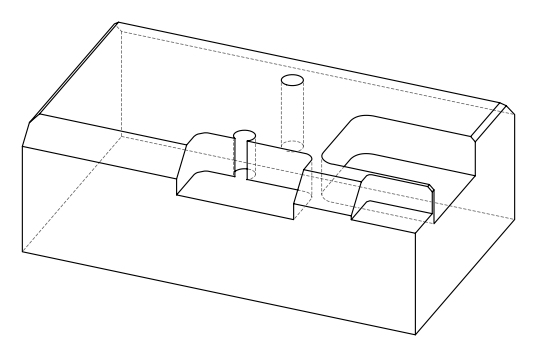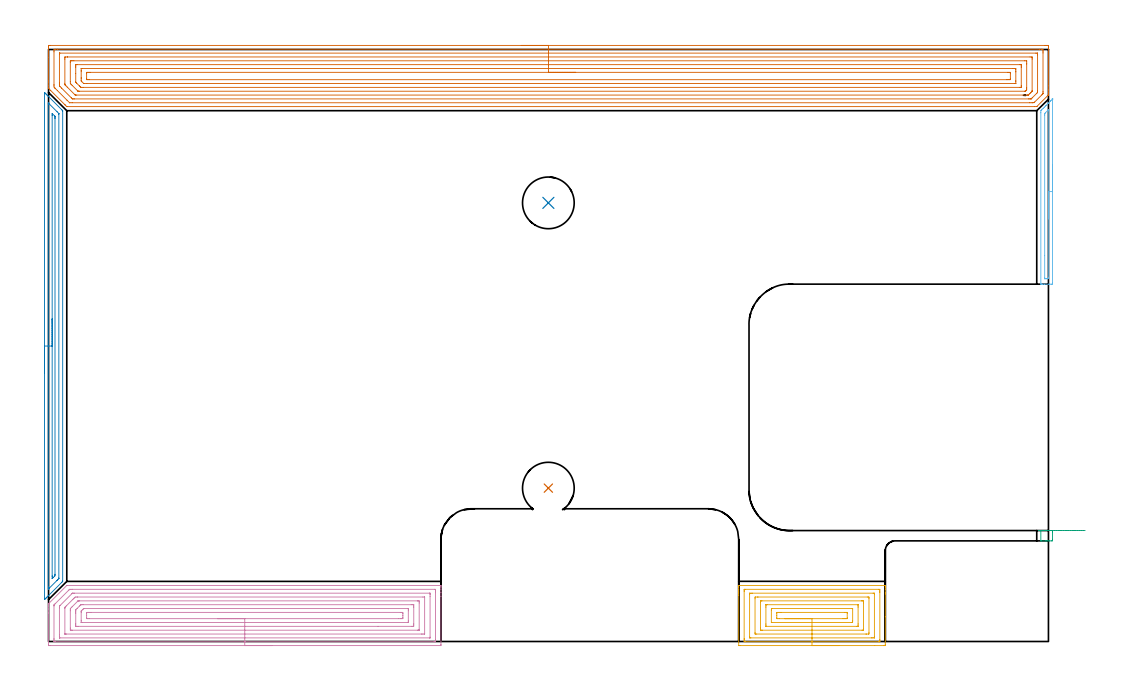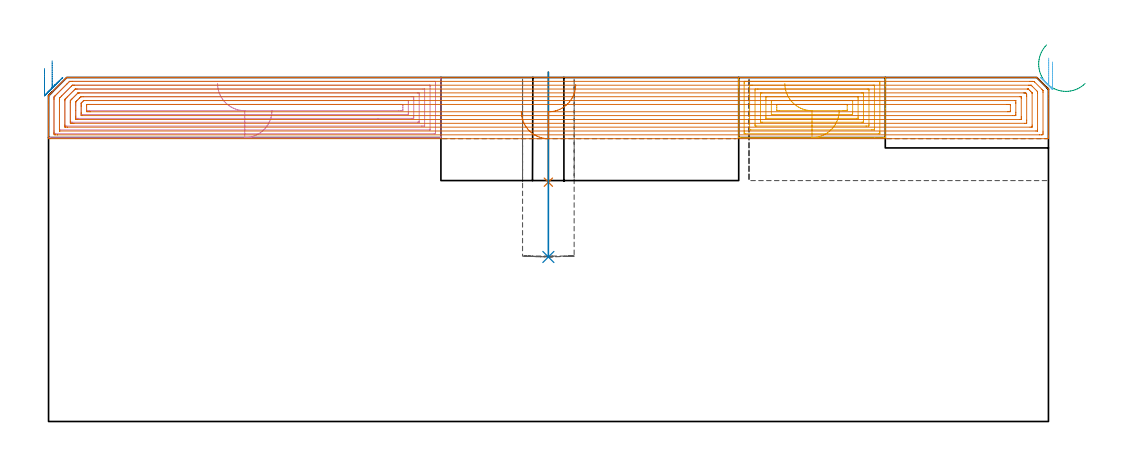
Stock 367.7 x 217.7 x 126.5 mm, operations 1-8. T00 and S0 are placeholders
(PLAN: 11 operations, 3 tool changes, 93.2 min)
(1 INDEXABLE_INSERT_DRILL_BLIND_HOLE_FROM_SOLID | STEP1POCKET | NXT0302_009 | 0.16 min | 10838 mm3)
(2 INDEXABLE_INSERT_DRILL_BLIND_HOLE_FROM_SOLID_1 | STEP1POCKET_1 | NXT0302_009 | 0.27 min | 18622 mm3)
(3 AREA_MILL | FG_CHAMFER_SURFACE | UGT0205_001 | 0.21 min | 93 mm3)
(4 AREA_MILL_1 | FG_CHAMFER_SURFACE_1 | UGT0205_001 | 9.55 min | 37211 mm3)
(5 AREA_MILL_2 | FG_CHAMFER_SURFACE_2 | UGT0205_001 | 3.84 min | 17110 mm3)
(6 AREA_MILL_3 | FG_CHAMFER_SURFACE_3 | UGT0205_001 | 1.23 min | 686 mm3)
(7 AREA_MILL_4 | FG_CHAMFER_SURFACE_4 | UGT0205_001 | 23.85 min | 93047 mm3)
(8 AREA_MILL_5 | FG_CHAMFER_SURFACE_5 | UGT0205_001 | 4.5 min | 3950 mm3)
(9 MILL_CORNER_NOTCH_RECTANGULAR | CORNER_NOTCH_RECTANGULAR | NXT0201_008 | Follow Part, ap 1.5, ae 75% | 24.85 min | 55437 mm3)
(10 MILL_OPEN_POCKET | POCKET_OPEN | UGT0201_094 | Follow Part, ap 5, ae 75% | 10.52 min | 195991 mm3)
(11 MILL_SLOT | SLOT_PARTIAL_RECTANGULAR | UGT0201_094 | Follow Part, ap 5, ae 75% | 14.22 min | 374399 mm3)
(TOOL NXT0302_009 | Index. Insert Drill 19mm [880-D1900L25-05] | D19 PA176 FL95 Z2)
(TOOL UGT0205_001 | Chamfer Mill 20 x 3 x 45 deg. | D20 FL50 Z2)
(TOOL NXT0201_008 | ENDMILL 6mm [2P460-0600-NA 1630] | D6 FL26 Z6)
(TOOL UGT0201_094 | End mill 20 mm | D20 FL38 Z4)
(OP 1 INDEXABLE_INSERT_DRILL_BLIND_HOLE_FROM_SOLID)
G17 G21 G94 G90
T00 M6
G54
G17 G0 G90 X183.8 Y56.4 S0 M3
G43 Z136.5 H1
G94 G81 G98 Z88. F250. R128.5
G80
M5
M2
(OP 2 INDEXABLE_INSERT_DRILL_BLIND_HOLE_FROM_SOLID_1)
G17 G21 G94 G90
T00 M6
G54
G17 G0 G90 X183.8 Y161.3 S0 M3
G43 Z136.5 H1
G94 G81 G98 Z60.5 F250. R128.5
G80
M5
M2
(OP 3 AREA_MILL)
G17 G21 G94 G90
T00 M6
G54
G17 G0 G90 X367.026 Y40.8 S1061 M3
G43 Z138.49 H0
G94 G1 X366.438 Z137.846 F250.
X365.908 Z137.153
X365.44 Z136.417
X365.039 Z135.642
X364.706 Z134.836
X364.445 Z134.003
X364.257 Z133.151
X364.145 Z132.286
X364.108 Z131.415
X364.148 Z130.543
X364.263 Z129.678
X364.453 Z128.827
X364.717 Z127.995
X365.052 Z127.19
X365.456 Z126.417
X365.926 Z125.682
X366.458 Z124.99
X367.048 Z124.348
X368.166 Z123.232
X368.805 Y40.795 Z122.589
X369.19 Y40.79 Z122.204
X369.195 Y40.63 Z122.201
X369.199 Y40.234
Y37.566
X369.195 Y37.17
X369.19 Y37.01 Z122.204
X368.805 Y37. Z122.589
X368.166 Z123.232
X367.927 Z123.469
X367.288 Z124.109
X367.05 Z124.346
X366.573 Z124.826
X365.114 Z126.284
X365.005 Y37.002 Z126.387
X364.903 Y37.01 Z126.489
X364.9 Y37.121 Z126.5
Y40.679
X364.903 Y40.79 Z126.489
X365.005 Y40.798 Z126.387
X365.115 Y40.8 Z126.284
X365.772 Z125.627
X366.573 Z124.826
X367.048 Z124.348
X367.689 Z123.757
X368.38 Z123.224
X369.114 Z122.753
X369.887 Z122.347
X370.692 Z122.011
X371.523 Z121.746
X372.374 Y40.799 Z121.555
X373.239 Z121.438
X374.11 Z121.398
X374.982 Z121.433
X375.847 Z121.544
X376.699 Z121.731
X377.532 Z121.991
X378.339 Z122.322
X379.114 Z122.722
X379.851 Z123.189
X380.545 Z123.718
X381.19 Y40.798 Z124.305
G0 Z136.5
M5
M2
(OP 4 AREA_MILL_1)
G17 G21 G94 G90
T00 M6
G54
G17 G0 G90 X82.15 Y-1.5 S1061 M3
G43 Z136.5 H0
Z114.4
G94 G1 X82.112 Z113.528 F250.
X81.998 Z112.664
X81.809 Z111.812
X81.547 Z110.98
X81.213 Z110.174
X80.81 Z109.4
X80.341 Z108.664
X79.81 Z107.972
X79.221 Z107.329
X78.578 Z106.74
X77.886 Z106.208
X77.15 Z105.74
X76.376 Z105.337
X75.57 Z105.003
X74.738 Z104.741
X73.886 Z104.552
X73.021 Z104.438
X72.15 Z104.4
X0.628
X0.198 Y-1.496 Z104.403
X0.01 Y-1.492 Z104.406
X0. Y-1.3 Z104.597
Y10.432 Z116.327
Y11.841 Z117.737
Y12.197 Z118.092
Y12.91 Z118.809
Y13.249 Z119.148
X0.001 Y13.607 Z119.501
X0.01 Y13.905 Z119.802
X0.064 Y13.961 Z119.86
X0.181 Y14.081 Z119.979
X0.304 Y14.204 Z120.103
X6.68 Y20.58 Z126.48
X6.704 Y20.594 Z126.49
X6.886 Y20.6 Z126.5
X144.12
X144.255 Y20.596 Z126.489
X144.262 Y20.593 Z126.486
X144.29 Y20.555 Z126.447
X144.3 Y20.226 Z126.126
Y19.968 Z125.867
Y19.255 Z125.15
Y18.016 Z123.913
Y16.608 Z122.504
Y-1.037 Z104.86
X144.297 Y-1.303 Z104.595
X144.29 Y-1.492 Z104.406
X144.098 Y-1.499 Z104.399
X72.15 Y-1.5 Z104.4
Y-0.086 Z105.814
X2.416 Y-0.085 Z105.815
X2.344
X2.036 Y-0.079 Z105.821
X2.01 Y0.022 Z105.922
X2.003 Y0.252 Z106.152
X2.001 Y0.727 Z106.627
X2. Y1.137 Z107.037
X2.001 Y13.079 Z118.979
X2.003 Y13.284 Z119.184
X2.006 Y13.386 Z119.286
X2.01 Y13.436 Z119.336
X2.026 Y13.464 Z119.364
X2.416 Y13.865 Z119.765
X2.464 Y13.914 Z119.814
X7.492 Y18.942 Z124.842
X7.609 Y19.056 Z124.956
X7.688 Y19.131 Z125.031
X7.734 Y19.173 Z125.073
X7.78 Y19.179 Z125.079
X7.854 Y19.182 Z125.082
X8.674 Y19.186 Z125.086
X8.744
X141.884 Y19.185 Z125.085
X141.956
X142.264 Y19.179 Z125.079
X142.29 Y19.078 Z124.978
X142.297 Y18.848 Z124.748
X142.299 Y18.373 Z124.273
X142.3 Y17.963 Z123.863
X142.299 Y0.727 Z106.627
X142.296 Y0.321 Z106.221
X142.286 Y-0.079 Z105.821
X141.884 Y-0.085 Z105.815
X141.814
X72.15 Y-0.086 Z105.814
Y1.328 Z107.228
X4.204 Y1.329 Z107.229
X4.109 Y1.33 Z107.23
X4.034 Y1.333 Z107.233
X4.017 Y1.335 Z107.235
X4.01 Y1.353 Z107.253
X4.006 Y1.409 Z107.309
X4.002 Y1.61 Z107.51
X4. Y1.81 Z107.71
Y2.492 Z108.392
Y12.398 Z118.298
X4.003 Y12.738 Z118.638
X4.007 Y12.909 Z118.809
X4.01 Y12.992 Z118.892
X4.085 Y13.079 Z118.979
X4.142 Y13.14 Z119.04
X4.204 Y13.204 Z119.104
X8.581 Y17.582 Z123.482
X8.674 Y17.672 Z123.572
X8.759 Y17.748 Z123.648
X8.792 Y17.765 Z123.665
X8.827 Y17.766 Z123.666
X8.978 Y17.769 Z123.669
X9.283 Y17.771 Z123.671
X9.568
X140.096
X140.191 Y17.77 Z123.67
X140.266 Y17.767 Z123.667
X140.283 Y17.765 Z123.665
X140.29 Y17.747 Z123.647
X140.294 Y17.691 Z123.591
X140.298 Y17.49 Z123.39
X140.3 Y17.29 Z123.19
Y16.608 Z122.508
X140.299 Y1.61 Z107.51
X140.297 Y1.412 Z107.312
X140.29 Y1.344 Z107.244
X140.285 Y1.335 Z107.235
X140.273 Y1.332 Z107.232
X140.239 Y1.33 Z107.23
X140.096 Y1.329 Z107.229
X72.15 Y1.328 Z107.228
Y2.743 Z108.643
X6.631
X6.136 Y2.747 Z108.647
X6.023 Y2.75 Z108.65
X6.01 Y2.753 Z108.653
X6.006 Y2.775 Z108.675
X6.003 Y2.829 Z108.729
X6.001 Y2.936 Z108.836
X6. Y12.197 Z118.097
X6.003 Y12.415 Z118.315
X6.007 Y12.524 Z118.424
X6.01 Y12.55 Z118.45
X6.025 Y12.569 Z118.469
X6.058 Y12.606 Z118.506
X6.262 Y12.813 Z118.713
X6.528 Y13.079 Z118.979
X8.926 Y15.477 Z121.377
X9.175 Y15.726 Z121.626
X9.371 Y15.92 Z121.82
X9.568 Y16.112 Z122.012
X9.828 Y16.351 Z122.251
X10.462 Y16.355 Z122.255
X10.717 Y16.357 Z122.257
X137.669
X138.164 Y16.353 Z122.253
X138.277 Y16.35 Z122.25
X138.29 Y16.347 Z122.247
X138.294 Y16.325 Z122.225
X138.297 Y16.271 Z122.171
X138.299 Y16.164 Z122.064
Y2.937 Z108.837
X138.297 Y2.828 Z108.728
X138.293 Y2.774 Z108.674
X138.291 Y2.752 Z108.652
X138.266 Y2.75 Z108.65
X138.051 Y2.746 Z108.646
X137.414 Y2.743 Z108.643
X137.16
X72.15
Y4.157 Z110.057
X8.674
X8.573 Y4.158 Z110.058
X8.371 Y4.161 Z110.061
X8.01 Y4.168 Z110.068
X8.008 Y4.256 Z110.156
X8.001 Y4.921 Z110.821
Y11.315 Z117.215
X8.005 Y11.975 Z117.875
X8.01 Y12.086 Z117.986
X8.107 Y12.197 Z118.097
X8.385 Y12.482 Z118.382
X8.674 Y12.775 Z118.675
X10.603 Y14.704 Z120.604
X10.745 Y14.844 Z120.744
X10.814 Y14.908 Z120.808
X10.842 Y14.933 Z120.833
X10.953 Y14.936 Z120.836
X11.154 Y14.941 Z120.841
X11.255 Y14.943 Z120.843
X11.356
X135.626
X135.727 Y14.942 Z120.842
X135.929 Y14.939 Z120.839
X136.29 Y14.932 Z120.832
X136.292 Y14.844 Z120.744
X136.299 Y14.179 Z120.079
X136.3 Y4.474 Z110.374
X136.297 Y4.256 Z110.156
X136.293 Y4.174 Z110.074
X136.292 Y4.169 Z110.069
X136.27 Y4.164 Z110.064
X136.164 Y4.16 Z110.06
X136.03 Y4.158 Z110.058
X135.828 Y4.157 Z110.057
X135.727
X72.15
Y5.571 Z111.471
X10.918
X10.462 Y5.572 Z111.472
X10.019 Y5.575 Z111.475
X10.01 Y5.578 Z111.478
X10.004 Y5.591 Z111.491
X10.001 Y6.021 Z111.921
X10. Y6.477 Z112.377
Y10.432 Z116.332
Y10.888 Z116.788
X10.004 Y11.315 Z117.215
X10.008 Y11.542 Z117.442
X10.012 Y11.653 Z117.553
X10.503 Y12.156 Z118.056
X11.427 Y13.079 Z118.979
X11.838 Y13.486 Z119.386
X11.869 Y13.512 Z119.412
X11.884 Y13.522 Z119.422
X11.909 Y13.524 Z119.424
X12.022 Y13.527 Z119.427
X12.25 Y13.528 Z119.428
X12.688 Y13.529 Z119.429
X133.383
X133.838 Y13.528 Z119.428
X134.281 Y13.525 Z119.425
X134.29 Y13.522 Z119.422
X134.296 Y13.509 Z119.409
X134.299 Y13.079 Z118.979
X134.3 Y12.623 Z118.523
X134.299 Y6.449 Z112.349
X134.294 Y6.021 Z111.921
X134.287 Y5.578 Z111.478
X133.838 Y5.575 Z111.475
X133.399 Y5.572 Z111.472
X121.189 Y5.571 Z111.471
X72.15
Y6.985 Z112.885
X12.25 Y6.986 Z112.886
X12.166
X12.056 Y6.99 Z112.89
X12.009 Y6.993 Z112.893
X12.005 Y7.019 Z112.919
X12.002 Y7.049 Z112.949
X12. Y7.15 Z113.05
Y7.785 Z113.685
Y10.679 Z116.579
X12.002 Y10.997 Z116.897
X12.007 Y11.155 Z117.055
X12.01 Y11.193 Z117.093
X12.037 Y11.228 Z117.128
X12.114 Y11.315 Z117.215
X12.181 Y11.383 Z117.283
X12.25 Y11.453 Z117.353
X12.624 Y11.827 Z117.727
X12.797 Y12. Z117.9
X12.862 Y12.062 Z117.962
X12.901 Y12.095 Z117.995
X12.921 Y12.108 Z118.008
X12.942 Y12.11 Z118.01
X13.144 Y12.114 Z118.014
X13.227 Y12.115 Z118.015
X132.05 Y12.114 Z118.014
X132.134
X132.244 Y12.11 Z118.01
X132.291 Y12.107 Z118.007
X132.295 Y12.081 Z117.981
X132.298 Y12.051 Z117.951
X132.3 Y11.95 Z117.85
Y11.315 Z117.215
Y7.539 Z113.439
X132.298 Y7.292 Z113.192
X132.295 Y7.128 Z113.028
X132.29 Y7.002 Z112.902
X132.251 Y6.992 Z112.892
X132.05 Y6.987 Z112.887
X131.966 Y6.986 Z112.886
X72.15 Y6.985 Z112.885
Y8.4 Z114.3
X14.932
X14.307 Y8.402 Z114.302
X14.038 Y8.407 Z114.307
X14.004 Y8.668 Z114.568
X14.001 Y8.704 Z114.604
X14. Y9.55 Z115.45
X14.001 Y10.432 Z116.332
X14.003 Y10.467 Z116.367
X14.038 Y10.693 Z116.593
X14.662 Y10.699 Z116.599
X14.932 Y10.7 Z116.6
X15.554
X129.368
X129.993 Y10.698 Z116.598
X130.262 Y10.693 Z116.593
X130.296 Y10.432 Z116.332
X130.299 Y10.396 Z116.296
X130.3 Y9.55 Z115.45
X130.299 Y8.668 Z114.568
X130.297 Y8.633 Z114.533
X130.262 Y8.407 Z114.307
X129.638 Y8.401 Z114.301
X129.368 Y8.4 Z114.3
X128.746
X72.15
X71.278 Z114.338
X70.413 Z114.451
X69.562 Z114.64
X68.73 Z114.903
X67.924 Z115.236
X67.15 Z115.639
X66.414 Z116.108
X65.722 Z116.639
X65.079 Z117.228
X64.489 Z117.872
X63.958 Z118.564
X63.49 Z119.3
X63.087 Z120.073
X62.753 Z120.879
X62.491 Z121.711
X62.302 Z122.563
X62.188 Z123.428
X62.15 Z124.3
G0 Z136.5
M5
M2
(OP 5 AREA_MILL_2)
G17 G21 G94 G90
T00 M6
G54
G17 G0 G90 X290.75 Y-1.5 S1061 M3
G43 Z136.5 H0
Z114.4
G94 G1 X290.712 Z113.528 F250.
X290.598 Z112.663
X290.409 Z111.812
X290.147 Z110.98
X289.813 Z110.174
X289.41 Z109.4
X288.942 Z108.664
X288.41 Z107.972
X287.821 Z107.329
X287.178 Z106.74
X286.486 Z106.208
X285.75 Z105.74
X284.976 Z105.337
X284.17 Z105.003
X283.338 Z104.741
X282.486 Z104.552
X281.622 Z104.438
X280.75 Z104.4
X254.411
X253.803 Y-1.499 Z104.399
X253.802 Y-1.498 Z104.4
X253.8 Y-1.494 Z104.403
Y16.887 Z122.782
Y17.49 Z123.384
Y18.047 Z123.944
Y18.373 Z124.269
Y18.93 Z124.826
Y19.255 Z125.15
Y19.905 Z125.805
Y20.259 Z126.158
X253.806 Y20.592 Z126.483
X253.808 Y20.597 Z126.488
X253.965 Y20.6 Z126.5
X307.535
X307.692 Y20.597 Z126.488
X307.694 Y20.592 Z126.483
X307.7 Y20.259 Z126.158
Y19.905 Z125.805
Y19.255 Z125.15
Y18.047 Z123.944
Y17.49 Z123.384
Y9.097 Z114.994
Y-1.037 Z104.86
X307.698 Y-1.318 Z104.579
X307.69 Y-1.492 Z104.406
X307.514 Y-1.499 Z104.399
X307.089 Y-1.5 Z104.4
X303.797
X280.75
Y-0.086 Z105.814
X256.197 Y-0.085 Z105.815
X256.126
X255.823 Y-0.079 Z105.821
X255.81 Y0.019 Z105.919
X255.803 Y0.234 Z106.134
X255.801 Y0.727 Z106.627
X255.8 Y1.119 Z107.019
X255.801 Y18.373 Z124.273
X255.802 Y18.762 Z124.662
X255.81 Y19.155 Z125.055
X255.819 Y19.18 Z125.08
X255.838 Y19.181 Z125.081
X255.888 Y19.184 Z125.084
X255.991 Y19.185 Z125.085
X256.197 Y19.186 Z125.086
X305.303 Y19.185 Z125.085
X305.375
X305.677 Y19.179 Z125.079
X305.69 Y19.081 Z124.981
X305.697 Y18.866 Z124.766
X305.699 Y18.373 Z124.273
X305.7 Y17.981 Z123.881
X305.699 Y0.727 Z106.627
X305.698 Y0.338 Z106.238
X305.69 Y-0.056 Z105.844
X305.681 Y-0.08 Z105.82
X305.662 Y-0.082 Z105.818
X305.612 Y-0.084 Z105.816
X305.509 Y-0.085 Z105.815
X305.303 Y-0.086 Z105.814
X280.75
Y1.328 Z107.228
X258.266 Y1.329 Z107.229
X257.982 Y1.33 Z107.23
X257.888 Y1.332 Z107.232
X257.821 Y1.335 Z107.235
X257.81 Y1.43 Z107.33
X257.804 Y1.61 Z107.51
X257.801 Y1.789 Z107.689
Y17.49 Z123.39
X257.802 Y17.668 Z123.568
X257.809 Y17.73 Z123.63
X257.814 Y17.765 Z123.665
X257.841 Y17.766 Z123.666
X257.982 Y17.768 Z123.668
X258.591 Y17.771 Z123.671
X258.875
X303.234
X303.518 Y17.769 Z123.669
X303.612 Y17.768 Z123.668
X303.679 Y17.765 Z123.665
X303.69 Y17.67 Z123.57
X303.696 Y17.49 Z123.39
X303.699 Y17.311 Z123.211
Y1.61 Z107.51
X303.698 Y1.432 Z107.332
X303.692 Y1.37 Z107.27
X303.686 Y1.335 Z107.235
X303.659 Y1.334 Z107.234
X303.518 Y1.331 Z107.231
X302.909 Y1.329 Z107.229
X302.625 Y1.328 Z107.228
X280.75
Y2.743 Z108.643
X260.407
X259.921 Y2.748 Z108.648
X259.81 Y2.751 Z108.651
X259.805 Y2.943 Z108.843
X259.8 Y3.343 Z109.243
Y15.726 Z121.626
X259.81 Y16.151 Z122.051
X259.819 Y16.35 Z122.25
X260.025 Y16.354 Z122.254
X260.661 Y16.357 Z122.257
X260.915
X301.094
X301.579 Y16.352 Z122.252
X301.69 Y16.349 Z122.249
X301.695 Y16.156 Z122.056
X301.7 Y15.757 Z121.657
Y3.374 Z109.274
X301.69 Y2.949 Z108.849
X301.682 Y2.749 Z108.649
X301.475 Y2.746 Z108.646
X300.839 Y2.743 Z108.643
X300.585
X280.75
Y4.157 Z110.057
X262.447
X262.346 Y4.158 Z110.058
X262.145 Y4.162 Z110.062
X261.81 Y4.172 Z110.072
X261.807 Y4.256 Z110.156
X261.801 Y4.895 Z110.795
X261.8 Y14.6 Z120.5
X261.804 Y14.844 Z120.744
X261.808 Y14.922 Z120.822
X261.811 Y14.936 Z120.836
X261.91 Y14.939 Z120.839
X262.044 Y14.942 Z120.842
X262.245 Y14.943 Z120.843
X262.346
X299.053
X299.154 Y14.942 Z120.842
X299.355 Y14.938 Z120.838
X299.69 Y14.928 Z120.828
X299.692 Y14.844 Z120.744
X299.699 Y14.205 Z120.105
X299.7 Y4.5 Z110.4
X299.696 Y4.256 Z110.156
X299.692 Y4.177 Z110.077
X299.69 Y4.164 Z110.064
X299.591 Y4.16 Z110.06
X299.456 Y4.158 Z110.058
X299.255 Y4.157 Z110.057
X299.154
X280.75
Y5.571 Z111.471
X263.959 Y5.572 Z111.472
X263.878 Y5.573 Z111.473
X263.832 Y5.575 Z111.475
X263.813 Y5.577 Z111.477
X263.81 Y5.595 Z111.495
X263.804 Y6.021 Z111.921
X263.8 Y6.448 Z112.348
Y12.624 Z118.524
X263.803 Y13.079 Z118.979
X263.808 Y13.498 Z119.398
X263.814 Y13.522 Z119.422
X263.835 Y13.524 Z119.424
X263.891 Y13.527 Z119.427
X264.005 Y13.528 Z119.428
X264.232 Y13.529 Z119.429
X297.541 Y13.528 Z119.428
X297.622 Y13.527 Z119.427
X297.668 Y13.525 Z119.425
X297.686 Y13.523 Z119.423
X297.69 Y13.505 Z119.405
X297.696 Y13.079 Z118.979
X297.7 Y12.652 Z118.552
Y6.476 Z112.376
X297.697 Y6.021 Z111.921
X297.692 Y5.602 Z111.502
X297.686 Y5.578 Z111.478
X297.665 Y5.576 Z111.476
X297.609 Y5.573 Z111.473
X297.495 Y5.572 Z111.472
X297.268 Y5.571 Z111.471
X280.75
Y6.985 Z112.885
X265.934 Y6.986 Z112.886
X265.836 Y6.989 Z112.889
X265.816 Y6.992 Z112.892
X265.809 Y7. Z112.9
X265.803 Y7.018 Z112.918
X265.801 Y7.038 Z112.938
Y11.529 Z117.429
X265.809 Y11.745 Z117.645
X265.825 Y12.108 Z118.008
X266.018 Y12.113 Z118.013
X266.102 Y12.114 Z118.014
X295.566
X295.664 Y12.11 Z118.01
X295.684 Y12.108 Z118.008
X295.691 Y12.1 Z118.
X295.697 Y12.082 Z117.982
X295.699 Y12.062 Z117.962
Y7.571 Z113.471
X295.691 Y7.355 Z113.255
X295.675 Y6.992 Z112.892
X295.482 Y6.987 Z112.887
X295.398 Y6.986 Z112.886
X280.75 Y6.985 Z112.885
Y8.399 Z114.299
X268.697 Y8.4 Z114.3
X268.072 Y8.402 Z114.302
X267.804 Y8.407 Z114.307
X267.8 Y8.671 Z114.571
Y9.55 Z115.45
Y10.432 Z116.332
X267.804 Y10.693 Z116.593
X268.427 Y10.699 Z116.599
X268.697 Y10.7 Z116.6
X269.318
X292.803
X293.428 Y10.697 Z116.597
X293.696 Y10.693 Z116.593
X293.7 Y10.432 Z116.332
Y8.668 Z114.568
X293.696 Y8.407 Z114.307
X293.074 Y8.401 Z114.301
X292.803 Y8.4 Z114.3
X292.182 Y8.399 Z114.299
X280.75
X279.878 Z114.338
X279.014 Z114.451
X278.162 Z114.64
X277.33 Z114.903
X276.524 Z115.236
X275.75 Z115.639
X275.014 Y8.4 Z116.108
X274.322 Z116.639
X273.679 Z117.228
X273.09 Z117.872
X272.559 Z118.564
X272.09 Z119.3
X271.687 Z120.073
X271.353 Z120.879
X271.091 Z121.711
X270.902 Z122.563
X270.788 Z123.428
X270.75 Z124.3
G0 Z136.5
M5
M2
(OP 6 AREA_MILL_3)
G17 G21 G94 G90
T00 M6
G54
G17 G0 G90 X369.2 Y175.45 S1061 M3
G43 Z136.5 H0
Z132.2
G94 G1 Y175.412 Z131.328 F250.
Y175.298 Z130.463
Y175.109 Z129.612
Y174.847 Z128.78
Y174.513 Z127.974
Y174.11 Z127.2
Y173.641 Z126.464
Y173.11 Z125.772
Y172.521 Z125.129
Y171.878 Z124.54
Y171.186 Z124.008
Y170.45 Z123.54
Y169.676 Z123.137
Y168.87 Z122.803
Y168.038 Z122.541
Y167.186 Z122.352
Y166.322 Z122.238
Y165.45 Z122.2
X369.199 Y131.999 Z122.201
X369.196 Y131.602
X369.191 Y131.41 Z122.204
X368.805 Y131.4 Z122.59
X368.229 Z123.168
X367.927 Z123.469
X366.173 Z125.222
X365.569 Z125.83
X365.171 Z126.228
X365.034 Y131.402 Z126.359
X364.902 Y131.41 Z126.488
X364.9 Y131.553 Z126.5
Y194.441
X364.905 Y195.205 Z126.491
X365.032 Y195.332 Z126.366
X365.224 Y195.524 Z126.176
X365.734 Y196.036 Z125.662
X366.173 Y196.473 Z125.227
X366.611 Y196.913 Z124.785
X366.816 Y197.117 Z124.583
X366.871 Y197.171 Z124.529
X367.489 Y197.791 Z123.908
X367.707 Y198.007 Z123.693
X368.366 Y198.668 Z123.03
X368.543 Y198.843 Z122.857
X368.601 Y198.901 Z122.799
X369.195 Y199.495 Z122.203
X369.198 Y199.496 Z122.2
X369.199 Y199.495 Z122.199
X369.2 Y165.45 Z122.2
X367.786 Z123.614
X367.785 Y133.928 Z123.615
X367.784 Y133.783 Z123.616
X367.779 Y133.419 Z123.621
X367.421 Y133.406 Z123.979
X367.05 Y133.402 Z124.35
X366.549 Y133.4 Z124.851
X366.383 Y133.402 Z125.017
X366.356 Y133.404 Z125.044
X366.329 Y133.41 Z125.071
X366.321 Y133.417 Z125.079
X366.319 Y133.438 Z125.081
X366.315 Y133.638 Z125.085
X366.314 Y141.891 Z125.086
Y193.548
X366.317 Y193.922 Z125.083
X366.319 Y194.109 Z125.081
X366.321 Y194.152 Z125.079
X366.339 Y194.178 Z125.061
X366.383 Y194.226 Z125.017
X366.591 Y194.44 Z124.809
X367.574 Y195.423 Z123.826
X367.71 Y195.554 Z123.69
X367.775 Y195.614 Z123.625
X367.779 Z123.621
X367.781 Y195.573 Z123.619
X367.785 Y195.478 Z123.615
X367.786 Y195.332 Z123.614
Y195.163
Y165.45
Y164.578 Z123.652
Y163.713 Z123.766
Y162.862 Z123.955
Y162.03 Z124.217
Y161.224 Z124.551
Y160.45 Z124.954
Y159.714 Z125.423
Y159.022 Z125.954
Y158.379 Z126.543
Y157.79 Z127.186
Y157.258 Z127.878
Y156.79 Z128.614
Y156.387 Z129.388
Y156.053 Z130.194
Y155.791 Z131.026
Y155.602 Z131.878
Y155.488 Z132.743
Y155.45 Z133.614
G0 Z136.5
M5
M2
(OP 7 AREA_MILL_4)
G17 G21 G94 G90
T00 M6
G54
G17 G0 G90 X173.85 Y219.2 S1061 M3
G43 Z136.5 H0
Z114.
G94 G1 X173.888 Z113.128 F250.
X174.002 Z112.264
X174.191 Z111.412
X174.453 Z110.58
X174.787 Z109.774
X175.19 Z109.
X175.659 Z108.264
X176.19 Z107.572
X176.779 Z106.929
X177.422 Z106.34
X178.114 Z105.809
X178.85 Z105.34
X179.624 Z104.937
X180.43 Z104.603
X181.262 Z104.341
X182.114 Z104.152
X182.978 Z104.038
X183.85 Z104.
X366.503
X367.076 Y219.198 Z104.002
X367.642 Y219.194 Z104.004
X367.692 Y219.192 Z104.006
X367.696 Y218.629 Z104.568
X367.7 Y218.008 Z105.189
Y204.39 Z118.805
Y202.963 Z120.233
Y202.61 Z120.585
Y201.905 Z121.295
Y201.536 Z121.664
Y201.183 Z122.011
X367.699 Y201.006 Z122.186
X367.696 Y200.993 Z122.199
X367.531 Y200.83 Z122.369
X363.501 Y196.801 Z126.399
X363.406 Y196.706 Z126.491
X362.608 Y196.7 Z126.5
X6.881
X6.705 Y196.705 Z126.49
X6.605 Y196.794 Z126.405
X6.079 Y197.321 Z125.879
X5.987 Y197.412 Z125.785
X0.788 Y202.61 Z120.586
X0.399 Y203.001 Z120.199
X0.289 Y203.111 Z120.089
X0.028 Y203.375 Z119.823
X0.003 Y203.408 Z119.789
X0. Y203.585 Z119.614
Y204.39 Z118.804
Y205.633 Z117.564
Y206.17 Z117.024
Y214.801 Z108.396
Y218.361 Z104.837
X0.002 Y218.629 Z104.568
X0.008 Y219.192 Z104.006
X0.058 Y219.194 Z104.004
X0.624 Y219.2 Z104.
X183.85
Y217.786 Z105.414
X364.395
X365.245 Y217.783 Z105.417
X365.288 Y217.78 Z105.42
X365.69 Y217.74 Z105.46
X365.697 Y217.332 Z105.868
X365.699 Y216.85 Z106.35
X365.7 Y216.44 Z106.76
Y202.201 Z120.999
X365.697 Y201.72 Z121.48
X365.693 Y201.516 Z121.684
X365.69 Y201.466 Z121.734
X365.67 Y201.432 Z121.768
X365.626 Y201.384 Z121.816
X365.288 Y201.038 Z122.162
X362.607 Y198.358 Z124.842
X362.506 Y198.261 Z124.939
X362.399 Y198.161 Z125.039
X361.756 Y198.118 Z125.082
X361.713 Y198.116 Z125.084
X360.866 Y198.114 Z125.086
X8.668
X7.818 Y198.117 Z125.083
X7.774 Y198.12 Z125.08
X7.737 Y198.124 Z125.076
X7.698 Y198.161 Z125.039
X6.881 Y198.969 Z124.231
X6.799 Y199.05 Z124.15
X3.239 Y202.61 Z120.59
X2.412 Y203.44 Z119.76
X2.357 Y203.5 Z119.7
X2.01 Y203.9 Z119.3
X2.004 Y204.39 Z118.81
X2.001 Y204.799 Z118.401
Y216.85 Z106.35
X2.002 Y217.257 Z105.943
X2.01 Y217.74 Z105.46
X2.371 Y217.78 Z105.42
X2.412 Y217.782 Z105.418
X3.259 Y217.786 Z105.414
X3.305
X183.85
Y216.372 Z106.828
X363.088 Y216.371 Z106.829
X363.501 Y216.369 Z106.831
X363.638 Y216.367 Z106.833
X363.68 Y216.365 Z106.835
X363.69 Y216.29 Z106.91
X363.695 Y216.158 Z107.042
X363.698 Y215.96 Z107.24
X363.7 Y215.761 Z107.439
X363.699 Y202.413 Z120.787
X363.691 Y202.066 Z121.134
X363.685 Y201.897 Z121.303
X363.501 Y201.7 Z121.5
X361.713 Y199.912 Z123.288
X361.42 Y199.627 Z123.573
X361.336 Y199.547 Z123.653
X361.319 Y199.535 Z123.665
X361.292 Y199.533 Z123.667
X361.231 Y199.53 Z123.67
X360.819 Y199.529 Z123.671
X360.339
X9.562
X9.08 Y199.53 Z123.67
X8.875 Y199.533 Z123.667
X8.777 Y199.536 Z123.664
X8.668 Y199.636 Z123.564
X8.36 Y199.94 Z123.26
X4.799 Y203.5 Z119.7
X4.199 Y204.104 Z119.096
X4.062 Y204.249 Z118.951
X4.01 Y204.326 Z118.874
X4.007 Y204.39 Z118.81
X4.002 Y204.587 Z118.613
X4. Y205.28 Z117.92
Y205.478 Z117.722
X4.001 Y215.96 Z107.24
X4.003 Y216.155 Z107.045
X4.01 Y216.354 Z106.846
X4.024 Y216.365 Z106.835
X4.045 Y216.367 Z106.833
X4.096 Y216.37 Z106.83
X4.199 Y216.371 Z106.829
X183.85 Y216.372 Z106.828
Y214.957 Z108.243
X360.933 Y214.956 Z108.244
X361.622 Y214.95 Z108.25
X361.69 Y214.94 Z108.26
X361.693 Y214.838 Z108.362
X361.697 Y214.623 Z108.577
X361.7 Y214.193 Z109.007
X361.699 Y202.61 Z120.59
X361.69 Y202.392 Z120.808
X361.681 Y202.342 Z120.858
X361.646 Y202.302 Z120.898
X361.58 Y202.232 Z120.968
X361.391 Y202.041 Z121.159
X361.072 Y201.72 Z121.48
X360.819 Y201.468 Z121.732
X360.498 Y201.151 Z122.049
X360.302 Y200.962 Z122.238
X360.287 Y200.95 Z122.25
X360.266 Y200.947 Z122.253
X360.218 Y200.944 Z122.256
X360.121 Y200.943 Z122.257
X359.926
X10.343
X9.952 Y200.945 Z122.255
X9.855 Y200.947 Z122.253
X9.811 Y200.95 Z122.25
X9.747 Y201.011 Z122.189
X9.562 Y201.189 Z122.011
X6.881 Y203.868 Z119.332
X6.359 Y204.39 Z118.81
X6.187 Y204.564 Z118.636
X6.053 Y204.704 Z118.496
X6.013 Y204.748 Z118.452
X6.009 Y204.774 Z118.426
X6.005 Y204.829 Z118.371
X6. Y205.267 Z117.933
Y214.166 Z109.034
X6.003 Y214.618 Z108.582
X6.007 Y214.837 Z108.363
X6.01 Y214.941 Z108.259
X6.106 Y214.951 Z108.249
X6.881 Y214.957 Z108.243
X6.994
X183.85
Y213.543 Z109.657
X359.032 Y213.542 Z109.658
X359.675 Y213.539 Z109.661
X359.683 Y213.537 Z109.663
X359.694 Y213.521 Z109.679
X359.697 Y213.29 Z109.91
X359.7 Y212.625 Z110.575
Y212.4 Z110.8
Y203.725 Z119.475
X359.698 Y203.5 Z119.7
X359.692 Y202.843 Z120.357
X359.679 Y202.79 Z120.41
X359.643 Y202.75 Z120.45
X359.507 Y202.61 Z120.59
X359.267 Y202.376 Z120.824
X359.25 Y202.364 Z120.836
X359.222 Y202.361 Z120.839
X359.159 Y202.359 Z120.841
X359.032 Y202.357 Z120.843
X11.349
X11.095 Y202.359 Z120.841
X10.926 Y202.362 Z120.838
X10.867 Y202.364 Z120.836
X10.832 Y202.378 Z120.822
X10.783 Y202.424 Z120.776
X10.589 Y202.61 Z120.59
X8.668 Y204.53 Z118.67
X8.295 Y204.907 Z118.293
X8.11 Y205.096 Z118.104
X8.021 Y205.189 Z118.011
X8.01 Y205.28 Z117.92
X8.001 Y205.944 Z117.256
X8. Y213.065 Z110.135
X8.003 Y213.29 Z109.91
X8.007 Y213.456 Z109.744
X8.01 Y213.532 Z109.668
X8.16 Y213.536 Z109.664
X8.416 Y213.541 Z109.659
X8.668 Y213.542 Z109.658
X9.307 Y213.543 Z109.657
X183.85
Y212.129 Z111.071
X357.244 Y212.128 Z111.072
X357.518 Y212.127 Z111.073
X357.629 Y212.124 Z111.076
X357.678 Y212.122 Z111.078
X357.69 Y212.099 Z111.101
X357.696 Y211.949 Z111.251
X357.699 Y211.51 Z111.69
X357.7 Y211.056 Z112.144
X357.699 Y204.39 Z118.81
X357.697 Y203.94 Z119.26
X357.69 Y203.787 Z119.413
X357.684 Y203.777 Z119.423
X357.671 Y203.775 Z119.425
X357.633 Y203.773 Z119.427
X357.555 Y203.772 Z119.428
X357.244 Y203.771 Z119.429
X12.865
X12.243 Y203.773 Z119.427
X11.967 Y203.775 Z119.425
X11.899 Y203.778 Z119.422
X11.639 Y204.021 Z119.179
X11.445 Y204.206 Z118.994
X11.349 Y204.298 Z118.902
X10.368 Y205.28 Z117.92
X10.281 Y205.368 Z117.832
X10.112 Y205.543 Z117.657
X10.01 Y205.651 Z117.549
X10.006 Y205.678 Z117.522
X10.002 Y205.732 Z117.468
X10. Y208.849 Z114.351
Y211.074 Z112.126
X10.001 Y211.51 Z111.69
X10.003 Y211.96 Z111.24
X10.01 Y212.113 Z111.087
X10.016 Y212.123 Z111.077
X10.029 Y212.125 Z111.075
X10.067 Y212.127 Z111.073
X10.145 Y212.128 Z111.072
X10.456 Y212.129 Z111.071
X183.85
Y210.715 Z112.485
X354.563
X355.363 Y210.714 Z112.486
X355.457 Y210.712 Z112.488
X355.551 Y210.708 Z112.492
X355.69 Y210.694 Z112.506
X355.693 Y210.62 Z112.58
X355.698 Y210.379 Z112.821
X355.7 Y209.73 Z113.47
Y209.488 Z113.712
Y206.17 Z117.03
Y205.928 Z117.272
X355.696 Y205.28 Z117.92
X355.693 Y205.22 Z117.98
X355.691 Y205.196 Z118.004
X355.646 Y205.192 Z118.008
X355.55 Y205.187 Z118.013
X355.457 Y205.186 Z118.014
X14.031 Y205.185 Z118.015
X13.231 Y205.187 Z118.013
X13.137 Y205.189 Z118.011
X13.043 Y205.192 Z118.008
X12.902 Y205.207 Z117.993
X12.825 Y205.28 Z117.92
X12.243 Y205.856 Z117.344
X12.09 Y206.015 Z117.185
X12.016 Y206.094 Z117.106
X12.01 Y206.17 Z117.03
X12.003 Y206.41 Z116.79
X12. Y207.06 Z116.14
Y207.302 Z115.898
Y209.73 Z113.47
Y209.972 Z113.228
X12.004 Y210.62 Z112.58
X12.007 Y210.68 Z112.52
X12.009 Y210.704 Z112.496
X12.054 Y210.708 Z112.492
X12.15 Y210.713 Z112.487
X12.243 Y210.714 Z112.486
X183.85 Y210.715 Z112.485
Y209.3 Z113.9
X352.775
X353.208 Y209.299 Z113.901
X353.669 Y209.293 Z113.907
X353.698 Y208.84 Z114.36
X353.7 Y208.81 Z114.39
X353.699 Y207.03 Z116.17
X353.669 Y206.607 Z116.593
X353.236 Y206.601 Z116.599
X352.775 Y206.6 Z116.6
X352.344
X14.925
X14.492 Y206.601 Z116.599
X14.031 Y206.607 Z116.593
X14.002 Y207.06 Z116.14
X14. Y207.091 Z116.109
X14.001 Y208.87 Z114.33
X14.031 Y209.293 Z113.907
X14.464 Y209.299 Z113.901
X14.925 Y209.3 Z113.9
X15.356
X183.85
X184.722 Z113.938
X185.587 Z114.051
X186.438 Z114.24
X187.27 Z114.503
X188.076 Z114.836
X188.85 Z115.239
X189.586 Z115.708
X190.278 Z116.239
X190.921 Z116.828
X191.51 Z117.472
X192.042 Z118.164
X192.51 Z118.9
X192.913 Z119.673
X193.247 Z120.479
X193.509 Z121.311
X193.698 Z122.163
X193.812 Z123.028
X193.85 Z123.9
G0 Z136.5
M5
M2
(OP 8 AREA_MILL_5)
G17 G21 G94 G90
T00 M6
G54
G17 G0 G90 X-1.5 Y98.65 S1061 M3
G43 Z136.5 H0
Z129.8
G94 G1 Y98.688 Z128.928 F250.
Y98.802 Z128.064
Y98.991 Z127.212
Y99.253 Z126.38
Y99.587 Z125.574
Y99.99 Z124.8
Y100.458 Z124.064
Y100.99 Z123.372
Y101.579 Z122.729
Y102.222 Z122.14
Y102.914 Z121.608
Y103.65 Z121.14
Y104.424 Z120.737
Y105.23 Z120.403
Y106.062 Z120.141
Y106.913 Z119.952
Y107.778 Z119.838
Y108.65 Z119.8
Y201.588
X-1.498 Y201.76 Z119.802
X-1.496 Y201.842 Z119.804
X-1.491 Y201.888 Z119.806
X-1.359 Y201.76 Z119.939
X-1.198 Y201.6 Z120.097
X-1.044 Y201.445 Z120.254
X-0.914 Y201.315 Z120.384
X-0.762 Y201.165 Z120.533
X-0.618 Y201.019 Z120.68
X-0.468 Y200.869 Z120.83
X-0.327 Y200.729 Z120.969
X-0.192 Y200.593 Z121.105
X-0.023 Y200.424 Z121.275
X4.942 Y195.458 Z126.242
X5.148 Y195.249 Z126.444
X5.196 Y195.195 Z126.489
X5.2 Y195.078 Z126.5
Y22.222
X5.196 Y22.105 Z126.489
X5.148 Y22.051 Z126.444
X4.942 Y21.842 Z126.242
X-0.192 Y16.707 Z121.106
X-0.327 Y16.571 Z120.969
X-0.468 Y16.431 Z120.83
X-0.618 Y16.281 Z120.68
X-0.762 Y16.135 Z120.533
X-0.914 Y15.985 Z120.384
X-1.044 Y15.855 Z120.254
X-1.198 Y15.7 Z120.097
X-1.361 Y15.54 Z119.937
X-1.491 Y15.412 Z119.806
X-1.496 Y15.457 Z119.803
X-1.5 Y15.54 Z119.8
Y108.65
X-0.086 Z121.214
Y197.504
X-0.085 Y197.751 Z121.215
X-0.082 Y197.916 Z121.218
X-0.079 Y197.997 Z121.221
X-0.077 Y198.015 Z121.223
X-0.054 Y197.994 Z121.246
X0.198 Y197.751 Z121.498
X3.156 Y194.794 Z124.456
X3.759 Y194.187 Z125.059
X3.777 Y194.161 Z125.077
X3.781 Y194.145 Z125.081
X3.784 Y194.106 Z125.084
X3.785 Y194.026 Z125.085
X3.786 Y193.865 Z125.086
X3.785 Y23.361 Z125.085
X3.784 Y23.237 Z125.084
X3.781 Y23.176 Z125.081
X3.779 Y23.149 Z125.079
X3.754 Y23.113 Z125.054
X3.455 Y22.808 Z124.755
X3.156 Y22.506 Z124.456
X3.016 Y22.366 Z124.316
X0.374 Y19.723 Z121.674
X0.199 Y19.549 Z121.499
X-0.045 Y19.31 Z121.255
X-0.071 Y19.288 Z121.229
X-0.079 Y19.285 Z121.221
X-0.081 Y19.298 Z121.219
X-0.084 Y19.549 Z121.216
X-0.086 Y19.881 Z121.214
Y20.193
Y108.65
X1.328 Z122.628
X1.329 Y193.472 Z122.629
X1.331 Y193.648 Z122.631
X1.336 Y194. Z122.636
X1.341 Y194.149 Z122.641
X1.361 Y194.133 Z122.661
X1.415 Y194.083 Z122.715
X2.205 Y193.296 Z123.505
X2.285 Y193.214 Z123.585
X2.333 Y193.163 Z123.633
X2.355 Y193.135 Z123.655
X2.364 Y193.119 Z123.664
X2.367 Y193.021 Z123.667
X2.37 Y192.669 Z123.67
X2.371 Y192.493 Z123.671
X2.372 Y192.405 Z123.672
X2.371 Y24.719 Z123.671
X2.369 Y24.543 Z123.669
X2.364 Y24.195 Z123.664
X2.285 Y24.093 Z123.585
X2.244 Y24.046 Z123.544
X2.205 Y24.004 Z123.505
X1.804 Y23.606 Z123.104
X1.415 Y23.222 Z122.715
X1.359 Y23.17 Z122.659
X1.335 Y23.189 Z122.635
X1.333 Y23.197 Z122.633
X1.329 Y24.004 Z122.629
X1.328 Y24.092 Z122.628
Y108.65
Y109.522 Z122.667
Y110.386 Z122.78
Y111.238 Z122.969
Y112.07 Z123.232
Y112.876 Z123.565
Y113.65 Z123.968
Y114.386 Z124.437
Y115.078 Z124.968
Y115.721 Z125.557
Y116.31 Z126.201
Y116.841 Z126.893
Y117.31 Z127.628
Y117.713 Z128.402
Y118.047 Z129.208
Y118.309 Z130.04
Y118.498 Z130.892
Y118.612 Z131.757
Y118.65 Z132.628
G0 Z136.5
M5
M2
